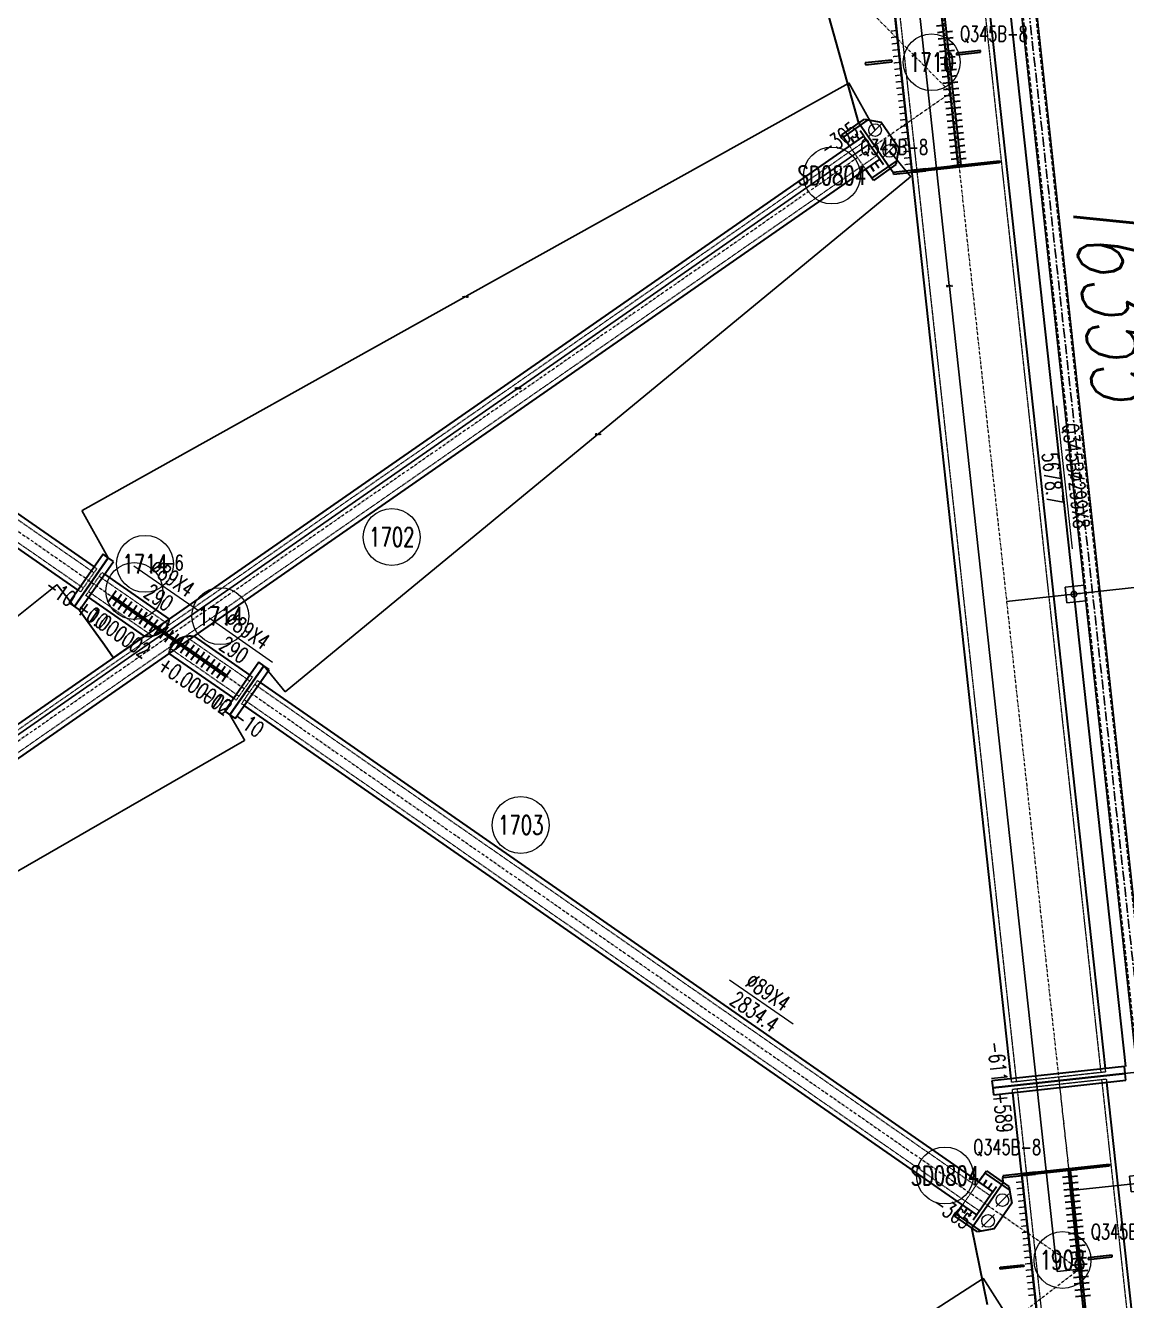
# Model space of a CAD drawing. Extents: x 200306 to 244369, y -126880 to -87343.
# Drawn here: x 229236 to 232721, y -108903 to -104869 of the extents above; entities that cross this region are included whole.
import ezdxf
from ezdxf.enums import TextEntityAlignment as Align

# ---------------------------------------------------------------- set-up
doc = ezdxf.new("R2010")
doc.units = 0
doc.header["$MEASUREMENT"] = 0
for name, pattern in [('CENTER', [50.8, 31.75, -6.35, 6.35, -6.35]), ('Dash', [2.75, 2, -0.75]), ('DashDot', [15.6, 9, -3, 0.6, -3]), ('DASHED', [19.05, 12.7, -6.35])]:
    doc.linetypes.add(name, pattern=pattern)
doc.layers.get('0').update_dxf_attribs({"linetype": 'CONTINUOUS', "lineweight": 25})
doc.layers.get('Defpoints').update_dxf_attribs({"linetype": 'CONTINUOUS'})
doc.styles.add('HZ', font='txt.shx', dxfattribs={"width": 0.7, "oblique": 12, "bigfont": 'hztxt.shx'})
doc.styles.get("Standard").update_dxf_attribs({"font": 'simplex.shx', "width": 0.7, "height": 3, "bigfont": 'gbhzfs.shx'})
doc.dimstyles.new('ISO-25$0', dxfattribs={"dimtxt": 2, "dimasz": 1.5, "dimexe": 1.25, "dimexo": 0.625, "dimtad": 1, "dimdsep": 46, "dimtxsty": 'Standard', "dimcen": 2.5, "dimclrd": 150, "dimclre": 2, "dimclrt": 6, "dimadec": 0, "dimazin": 0, "dimtfac": 1, "dimtmove": 0, "dimatfit": 0, "dimfxl": 0, "dimarcsym": 0})

# ---------------------------------------------------------------- blocks, each defined once
blk = doc.blocks.new('M20X55S')
at = {"color": 3, "linetype": 'Continuous', "lineweight": 13}
blk.add_line((-1, -1), (1, 1), dxfattribs=at)
blk.add_circle((0, 0), 1, dxfattribs=at)
blk = doc.blocks.new('T6355 [365-1875-1875-1875-365]')
at = {"color": 4, "linetype": 'DASHED'}
for p, q in [((0, 0), (0, -6365)), ((41, -6365), (41, 0))]:
    blk.add_line(p, q, dxfattribs=at)
at = {"color": 1, "linetype": 'CENTER'}
for p, q in [((20.5, -6360), (20.5, -5)), ((20.5, -370), (-38.5, -370)), ((20.5, -2245), (-38.5, -2245)), ((20.5, -4120), (-38.5, -4120)), ((20.5, -5995), (-38.5, -5995))]:
    blk.add_line(p, q, dxfattribs=at)
at = {"color": 4}
for p, q in [((-3.5, -345), (-63.5, -345)), ((-63.5, -345), (-63.5, -395)), ((-3.5, -395), (-63.5, -395)), ((-3.5, -2220), (-63.5, -2220)), ((-63.5, -2220), (-63.5, -2270)), ((-3.5, -2270), (-63.5, -2270)), ((-3.5, -4095), (-63.5, -4095)), ((-63.5, -4095), (-63.5, -4145)), ((-3.5, -4145), (-63.5, -4145)), ((-3.5, -5970), (-63.5, -5970)), ((-63.5, -5970), (-63.5, -6020)), ((-3.5, -6020), (-63.5, -6020))]:
    blk.add_line(p, q, dxfattribs=at)
blk.add_lwpolyline([(44.5, -6360), (44.5, -5), (-3.5, -5), (-3.5, -6360)], close=True, dxfattribs=at)
for centre in [(-38.5, -370), (-38.5, -2245), (-38.5, -4120), (-38.5, -5995)]:
    blk.add_circle(centre, 8.75, dxfattribs=at)
at = {"color": 2, "style": 'HZ', "oblique": 12, "width": 0.7}
blk.add_text('T6355', height=225, rotation=270, dxfattribs=at).set_placement((90.3, -2879.4))
blk = doc.blocks.new('*D220')
at = {"color": 2, "linetype": 'Continuous', "lineweight": -2}
for p, q in [((231890.5, -102566.4), (231819.3, -102574.1)), ((232572.5, -108803.8), (232501.3, -108811.5))]:
    blk.add_line(p, q, dxfattribs=at)
at = {"color": 150, "linetype": 'Continuous', "lineweight": -2}
for p, q in [((231819.5, -102574.3), (232160.3, -105691.2)), ((232501.5, -108811.3), (232160.7, -105694.4))]:
    blk.add_line(p, q, dxfattribs=at)
at = {"color": 150, "linetype": 'Continuous'}
for points in [[(231819.5, -102574.3), (231819.5, -102574.3), (231819.5, -102574.1)], [(232501.5, -108811.3), (232501.4, -108811.3), (232501.5, -108811.5)]]:
    blk.add_solid(points, dxfattribs=at)
at = {"layer": 'Defpoints', "color": 0, "linetype": 'Continuous'}
for p in [(231819.5, -102574.1), (231890.6, -102566.4), (232572.6, -108803.7)]:
    blk.add_point(p, dxfattribs=at)
at = {"color": 6, "linetype": 'Continuous', "insert": (232160.5, -105692.8), "char_height": 3, "attachment_point": 5}
blk.add_mtext('\\A1;6274.5715', dxfattribs=at)
blk = doc.blocks.new('*D231')
at = {"color": 150, "linetype": 'Continuous', "lineweight": -2}
for p, q in [((231841.9, -105050.7), (230631.2, -105725.6)), ((229414.9, -106403.6), (230625.5, -105728.8))]:
    blk.add_line(p, q, dxfattribs=at)
at = {"color": 2, "linetype": 'Continuous', "lineweight": -2}
for p, q in [((231925.1, -105199.7), (231841.9, -105050.5)), ((229497.8, -106552.8), (229414.6, -106403.5))]:
    blk.add_line(p, q, dxfattribs=at)
at = {"color": 150, "linetype": 'Continuous'}
for points in [[(231841.8, -105050.7), (231841.9, -105050.8), (231842, -105050.7)], [(229414.9, -106403.6), (229414.9, -106403.6), (229414.7, -106403.7)]]:
    blk.add_solid(points, dxfattribs=at)
at = {"layer": 'Defpoints', "color": 0, "linetype": 'Continuous'}
for p in [(231842, -105050.7), (231925.1, -105199.8), (229497.9, -106552.8)]:
    blk.add_point(p, dxfattribs=at)
at = {"color": 6, "linetype": 'Continuous', "insert": (230628.4, -105727.2), "char_height": 3, "attachment_point": 5}
blk.add_mtext('\\A1;2778.9064', dxfattribs=at)
blk = doc.blocks.new('*D232')
at = {"color": 2, "linetype": 'Continuous', "lineweight": -2}
for p, q in [((231970.8, -105265.5), (232038.1, -105347.3)), ((229990.6, -106895.2), (230057.9, -106976.9))]:
    blk.add_line(p, q, dxfattribs=at)
at = {"color": 150, "linetype": 'Continuous', "lineweight": -2}
for p, q in [((232037.8, -105347.2), (231049.8, -106160.4)), ((230057.9, -106976.7), (231045.9, -106163.5))]:
    blk.add_line(p, q, dxfattribs=at)
at = {"color": 150, "linetype": 'Continuous'}
for points in [[(232037.8, -105347.2), (232037.8, -105347.3), (232038, -105347.1)], [(230057.9, -106976.7), (230057.9, -106976.7), (230057.8, -106976.8)]]:
    blk.add_solid(points, dxfattribs=at)
at = {"layer": 'Defpoints', "color": 0, "linetype": 'Continuous'}
for p in [(231970.8, -105265.5), (229990.6, -106895.2), (230057.8, -106976.8)]:
    blk.add_point(p, dxfattribs=at)
at = {"color": 6, "linetype": 'Continuous', "insert": (231047.9, -106162), "char_height": 3, "attachment_point": 5}
blk.add_mtext('\\A1;2564.5801', dxfattribs=at)
blk = doc.blocks.new('*D233')
at = {"color": 150, "linetype": 'Continuous', "lineweight": -2}
for p, q in [((231907.1, -105244.2), (230797.3, -106015.4)), ((229682.8, -106789.7), (230792.7, -106018.6))]:
    blk.add_line(p, q, dxfattribs=at)
at = {"color": 2, "linetype": 'Continuous', "lineweight": -2}
for p, q in [((231915.1, -105255.4), (231907.1, -105244)), ((229690.6, -106801.1), (229682.6, -106789.7))]:
    blk.add_line(p, q, dxfattribs=at)
at = {"color": 150, "linetype": 'Continuous'}
for points in [[(231907.1, -105244.2), (231907.1, -105244.3), (231907.2, -105244.1)], [(229682.8, -106789.7), (229682.9, -106789.8), (229682.7, -106789.8)]]:
    blk.add_solid(points, dxfattribs=at)
at = {"layer": 'Defpoints', "color": 0, "linetype": 'Continuous'}
for p in [(231907.2, -105244.1), (231915.1, -105255.5), (229690.6, -106801.2)]:
    blk.add_point(p, dxfattribs=at)
at = {"color": 6, "linetype": 'Continuous', "insert": (230795, -106017), "char_height": 3, "attachment_point": 5}
blk.add_mtext('\\A1;2708.8328', dxfattribs=at)
blk = doc.blocks.new('*D234')
at = {"color": 150, "linetype": 'Continuous', "lineweight": -2}
for p, q in [((229680.7, -106787.2), (228392, -107682.7)), ((227098.7, -108581.3), (228387.4, -107685.8))]:
    blk.add_line(p, q, dxfattribs=at)
at = {"color": 2, "linetype": 'Continuous', "lineweight": -2}
for p, q in [((229690.6, -106801.1), (229680.7, -106787)), ((227108.3, -108595.4), (227098.4, -108581.2))]:
    blk.add_line(p, q, dxfattribs=at)
at = {"color": 150, "linetype": 'Continuous'}
for points in [[(229680.6, -106787.2), (229680.7, -106787.2), (229680.8, -106787.1)], [(227098.7, -108581.3), (227098.7, -108581.3), (227098.5, -108581.4)]]:
    blk.add_solid(points, dxfattribs=at)
at = {"layer": 'Defpoints', "color": 0, "linetype": 'Continuous'}
for p in [(229690.6, -106801.2), (227098.5, -108581.4), (227108.3, -108595.5)]:
    blk.add_point(p, dxfattribs=at)
at = {"color": 6, "linetype": 'Continuous', "insert": (228389.7, -107684.3), "char_height": 3, "attachment_point": 5}
blk.add_mtext('\\A1;3144.4408', dxfattribs=at)
blk = doc.blocks.new('*D242')
at = {"color": 150, "linetype": 'Continuous', "lineweight": -2}
for p, q in [((232267.1, -108833), (230857.6, -109742.3)), ((229443.2, -110654.8), (230852.7, -109745.5))]:
    blk.add_line(p, q, dxfattribs=at)
at = {"color": 2, "linetype": 'Continuous', "lineweight": -2}
for p, q in [((232334, -108936.4), (232267.2, -108832.8)), ((229509.8, -110758.3), (229443, -110654.8))]:
    blk.add_line(p, q, dxfattribs=at)
at = {"color": 150, "linetype": 'Continuous'}
for points in [[(232267.1, -108833), (232267.2, -108833.1), (232267.3, -108832.9)], [(229443.2, -110654.8), (229443.2, -110654.8), (229443.1, -110654.9)]]:
    blk.add_solid(points, dxfattribs=at)
at = {"layer": 'Defpoints', "color": 0, "linetype": 'Continuous'}
for p in [(232267.3, -108832.9), (232334, -108936.4), (229509.8, -110758.4)]:
    blk.add_point(p, dxfattribs=at)
at = {"color": 6, "linetype": 'Continuous', "insert": (230855.2, -109743.9), "char_height": 3, "attachment_point": 5}
blk.add_mtext('\\A1;3360.9274', dxfattribs=at)
blk = doc.blocks.new('*D248')
at = {"color": 2, "linetype": 'Continuous', "lineweight": -2}
for p, q in [((229883.3, -107049.6), (229930, -107130.7)), ((227098.3, -108651.2), (227145, -108732.3))]:
    blk.add_line(p, q, dxfattribs=at)
at = {"color": 150, "linetype": 'Continuous', "lineweight": -2}
for p, q in [((229929.7, -107130.6), (228540.1, -107929.7)), ((227145, -108732), (228534.6, -107932.9))]:
    blk.add_line(p, q, dxfattribs=at)
at = {"color": 150, "linetype": 'Continuous'}
for points in [[(229929.7, -107130.6), (229929.7, -107130.7), (229929.9, -107130.5)], [(227145, -108732), (227145, -108732.1), (227144.9, -108732.1)]]:
    blk.add_solid(points, dxfattribs=at)
at = {"layer": 'Defpoints', "color": 0, "linetype": 'Continuous'}
for p in [(229883.3, -107049.6), (227098.3, -108651.1), (227144.9, -108732.1)]:
    blk.add_point(p, dxfattribs=at)
at = {"color": 6, "linetype": 'Continuous', "insert": (228537.4, -107931.3), "char_height": 3, "attachment_point": 5}
blk.add_mtext('\\A1;3212.6797', dxfattribs=at)
blk = doc.blocks.new('*D249')
at = {"color": 150, "linetype": 'Continuous', "lineweight": -2}
for p, q in [((229334.8, -106638.1), (228168, -107575.5)), ((226997.2, -108516.1), (228164, -107578.7))]:
    blk.add_line(p, q, dxfattribs=at)
at = {"color": 2, "linetype": 'Continuous', "lineweight": -2}
for p, q in [((229390.5, -106707.1), (229334.9, -106637.8)), ((227052.6, -108585.4), (226996.9, -108516.1))]:
    blk.add_line(p, q, dxfattribs=at)
at = {"color": 150, "linetype": 'Continuous'}
for points in [[(229334.8, -106638.1), (229334.9, -106638.1), (229335, -106638)], [(226997.2, -108516.1), (226997.2, -108516.1), (226997, -108516.2)]]:
    blk.add_solid(points, dxfattribs=at)
at = {"layer": 'Defpoints', "color": 0, "linetype": 'Continuous'}
for p in [(229335, -106638), (229390.6, -106707.2), (227052.7, -108585.4)]:
    blk.add_point(p, dxfattribs=at)
at = {"color": 6, "linetype": 'Continuous', "insert": (228166, -107577.1), "char_height": 3, "attachment_point": 5}
blk.add_mtext('\\A1;2998.9568', dxfattribs=at)

msp = doc.modelspace()

# ---------------------------------------------------------------- linework, layer by layer
at = {"color": 2, "linetype": 'DashDot', "lineweight": 15}
for p, q in [((229690.58674, -102586.35215), (232165.58674, -105081.43167)), ((231890.58674, -102566.35215), (232572.58674, -108803.74936)), ((232165.58674, -105081.43167), (226808.58674, -108803.74936)), ((227215.58674, -105081.43167), (229444.2227, -106630.00197)), ((229444.2227, -106630.00197), (229690.58674, -106801.1883)), ((229690.58674, -106801.1883), (229936.95078, -106972.37464)), ((229936.95078, -106972.37464), (232572.58674, -108803.74936)), ((232508.56675, -108218.23895), (233430.58674, -116650.79747)), ((232572.58674, -108803.74936), (226280.58674, -113632.70204))]:
    msp.add_line(p, q, dxfattribs=at)
at = {"color": 1, "linetype": 'Dash', "lineweight": 20}
for p, q in [((231757.7636, -102589.01957), (232372.47237, -108210.98846)), ((232026.76835, -102574.4004), (232639.87865, -108181.75013)), ((231993.73797, -104885.18446), (231973.85646, -104887.35831)), ((231995.93467, -104905.27494), (231976.05316, -104907.4488)), ((231998.13138, -104925.36543), (231978.24987, -104927.53928)), ((232000.32808, -104945.45591), (231980.44657, -104947.62977)), ((232002.52478, -104965.5464), (231982.64327, -104967.72025)), ((231978.80459, -104978.12145), (231894.28562, -104987.36279)), ((231894.28562, -104987.36279), (231894.93778, -104993.32725)), ((231894.93778, -104993.32725), (231979.45674, -104984.0859)), ((231979.45674, -104984.0859), (231978.80459, -104978.12145)), ((232004.72149, -104985.63688), (231984.83998, -104987.81074)), ((232006.91819, -105005.72737), (231987.03668, -105007.90122)), ((232009.11489, -105025.81785), (231989.23338, -105027.99171)), ((232011.3116, -105045.90834), (231991.43009, -105048.08219)), ((232013.5083, -105065.99882), (231993.62679, -105068.17268)), ((232015.705, -105086.08931), (231995.82349, -105088.26316)), ((232017.90171, -105106.17979), (231998.0202, -105108.35365)), ((232020.09841, -105126.27028), (232000.2169, -105128.44413)), ((232022.29511, -105146.36076), (232002.4136, -105148.53462)), ((232024.49182, -105166.45125), (232004.61031, -105168.6251)), ((232026.68852, -105186.54173), (232006.80701, -105188.71559)), ((232028.88522, -105206.63222), (232009.00371, -105208.80607)), ((231898.28331, -105231.24532), (227091.49633, -108571.24685)), ((227482.89017, -105231.24532), (229452.84389, -106600.06996)), ((231895.34254, -105323.39927), (231844.55726, -105250.31128)), ((232031.08192, -105226.72271), (232011.20042, -105228.89656)), ((232033.27863, -105246.81319), (232013.39712, -105248.98704)), ((231931.94996, -105279.69691), (227125.16297, -108619.69845)), ((227449.22352, -105279.69691), (229419.17725, -106648.52155)), ((232035.47533, -105266.90368), (232015.59382, -105269.07753)), ((232037.67203, -105286.99416), (232017.79053, -105289.16801)), ((232042.06544, -105327.17513), (231982.89212, -105333.64517)), ((232039.86874, -105307.08465), (232019.98723, -105309.2585)), ((232042.06544, -105327.17513), (232022.18393, -105329.34898)), ((229453.19108, -106582.04555), (229461.40321, -106587.75176)), ((229461.40321, -106587.75176), (229410.61793, -106660.83975)), ((229427.0422, -106672.25218), (229477.82748, -106599.16418)), ((229469.26816, -106611.48238), (229685.96513, -106762.05452)), ((229477.82748, -106599.16418), (229486.03961, -106604.87039)), ((229410.61793, -106660.83975), (229402.4058, -106655.13354)), ((229435.60152, -106659.93397), (229638.2306, -106800.73103)), ((229435.25433, -106677.95839), (229407.00859, -106718.60845)), ((229435.25433, -106677.95839), (229427.0422, -106672.25218)), ((229742.94288, -106801.64558), (229945.57196, -106942.44263)), ((229695.20835, -106840.32208), (229911.90532, -106990.89423)), ((229954.13128, -106930.12443), (229903.346, -107003.21243)), ((229919.77027, -107014.62485), (229970.55555, -106941.53685)), ((229945.91915, -106924.41822), (229954.13128, -106930.12443)), ((229970.55555, -106941.53685), (229978.76768, -106947.24306)), ((229961.99623, -106953.85505), (232289.67715, -108571.24685)), ((229903.346, -107003.21243), (229895.13387, -106997.50622)), ((229927.9824, -107020.33106), (229919.77027, -107014.62485)), ((229928.32959, -107002.30665), (232256.01051, -108619.69845)), ((232654.78978, -108180.11974), (232357.56124, -108212.61885)), ((232653.59416, -108169.18491), (232654.78978, -108180.11974)), ((232357.56124, -108212.61885), (232356.36562, -108201.68402)), ((232359.95248, -108234.48851), (232657.18102, -108201.98939)), ((232361.1481, -108245.42334), (232359.95248, -108234.48851)), ((232374.86361, -108232.85812), (233230.47237, -116058.03656)), ((232642.26989, -108203.61979), (233497.87865, -116028.79823)), ((232657.18102, -108201.98939), (232658.37664, -108212.92422)), ((232330.663, -108514.26853), (232389.83632, -108507.79849)), ((232389.83632, -108507.79849), (232369.95482, -108509.97234)), ((232202.28445, -108600.63249), (232253.06973, -108527.54449)), ((232392.00845, -108527.66418), (232372.12694, -108529.83804)), ((232394.18057, -108547.52987), (232374.29906, -108549.70373)), ((232396.3527, -108567.39557), (232376.47119, -108569.56942)), ((232398.52482, -108587.26126), (232378.64331, -108589.43511)), ((232400.69694, -108607.12695), (232380.81544, -108609.3008)), ((232402.86907, -108626.99264), (232382.98756, -108629.1665)), ((232405.04119, -108646.85834), (232385.15969, -108649.03219)), ((232407.21332, -108666.72403), (232387.33181, -108668.89788)), ((232409.38544, -108686.58972), (232389.50393, -108688.76357)), ((232411.55757, -108706.45541), (232391.67606, -108708.62927)), ((232413.72969, -108726.32111), (232393.84818, -108728.49496)), ((232415.90182, -108746.1868), (232396.02031, -108748.36065)), ((232321.00995, -108798.06021), (232395.58693, -108789.90593)), ((232321.6621, -108804.02466), (232321.00995, -108798.06021)), ((232396.23908, -108795.87038), (232321.6621, -108804.02466)), ((232395.58693, -108789.90593), (232396.23908, -108795.87038)), ((232418.07394, -108766.05249), (232398.19243, -108768.22634)), ((232420.24606, -108785.91818), (232400.36456, -108788.09204)), ((232422.41819, -108805.78387), (232402.53668, -108807.95773)), ((232424.59031, -108825.64957), (232404.7088, -108827.82342)), ((232426.76244, -108845.51526), (232406.88093, -108847.68911)), ((232428.93456, -108865.38095), (232409.05305, -108867.55481)), ((232431.10669, -108885.24664), (232411.22518, -108887.4205))]:
    msp.add_line(p, q, dxfattribs=at)
at = {"color": 7, "linetype": 'Continuous', "lineweight": 30}
for p, q in [((232140.15296, -104869.17537), (232120.27287, -104871.34907)), ((232142.34966, -104889.26586), (232122.46957, -104891.43956)), ((232150.3017, -104888.39638), (232170.18178, -104886.22268)), ((232144.54636, -104909.35634), (232124.66628, -104911.53004)), ((232146.74307, -104929.44683), (232126.86298, -104931.62053)), ((232152.4984, -104908.48686), (232172.37849, -104906.31316)), ((232154.6951, -104928.57735), (232174.57519, -104926.40365)), ((232148.93977, -104949.53731), (232129.05968, -104951.71101)), ((232151.13647, -104969.6278), (232131.25639, -104971.8015)), ((232156.89181, -104948.66783), (232176.77189, -104946.49414)), ((232159.08851, -104968.75832), (232178.9686, -104966.58462)), ((232153.33318, -104989.71828), (232133.45309, -104991.89198)), ((232155.52988, -105009.80877), (232135.64979, -105011.98247)), ((232161.28521, -104988.8488), (232181.1653, -104986.67511)), ((232163.48192, -105008.93929), (232183.362, -105006.76559)), ((232157.72658, -105029.89925), (232137.8465, -105032.07295)), ((232159.92329, -105049.98974), (232140.0432, -105052.16344)), ((232165.67862, -105029.02977), (232185.55871, -105026.85608)), ((232167.87532, -105049.12026), (232187.75541, -105046.94656)), ((232162.11999, -105070.08022), (232142.2399, -105072.25392)), ((232164.31669, -105090.17071), (232144.43661, -105092.34441)), ((232170.07203, -105069.21074), (232189.95211, -105067.03705)), ((232172.26873, -105089.30123), (232192.14882, -105087.12753)), ((232166.5134, -105110.26119), (232146.63331, -105112.43489)), ((232168.7101, -105130.35168), (232148.83001, -105132.52538)), ((232174.46543, -105109.39172), (232194.34552, -105107.21802)), ((232176.66214, -105129.4822), (232196.54222, -105127.3085)), ((232170.9068, -105150.44216), (232151.02672, -105152.61586)), ((232173.10351, -105170.53265), (232153.22342, -105172.70635)), ((232178.85884, -105149.57269), (232198.73893, -105147.39899)), ((232181.05554, -105169.66317), (232200.93563, -105167.48947)), ((231874.66842, -105229.3885), (231863.25599, -105212.96423)), ((231889.724, -105218.92711), (231878.31157, -105202.50284)), ((232175.30021, -105190.62314), (232155.42012, -105192.79683)), ((232177.49691, -105210.71362), (232157.61683, -105212.88732)), ((232183.25225, -105189.75366), (232203.13233, -105187.57996)), ((232185.44895, -105209.84414), (232205.32904, -105207.67044)), ((231844.55726, -105250.31128), (231833.14483, -105233.88701)), ((231859.61284, -105239.84989), (231848.20041, -105223.42562)), ((232179.69362, -105230.80411), (232159.81353, -105232.9778)), ((232181.89032, -105250.89459), (232162.01023, -105253.06829)), ((232187.64565, -105229.93463), (232207.52574, -105227.76093)), ((232189.84236, -105250.02511), (232209.72244, -105247.85141)), ((231940.50928, -105292.01511), (231951.9217, -105308.43938)), ((232184.08702, -105270.98508), (232164.20694, -105273.15877)), ((232186.28373, -105291.07556), (232166.40364, -105293.24926)), ((232192.03906, -105270.1156), (232211.91915, -105267.9419)), ((232194.23576, -105290.20608), (232214.11585, -105288.03238)), ((231895.34254, -105323.39927), (231906.75496, -105339.82354)), ((231910.39812, -105312.93789), (231921.81054, -105329.36215)), ((231925.4537, -105302.4765), (231936.86612, -105318.90077)), ((232188.48043, -105311.16605), (232168.60034, -105313.33974)), ((232196.43247, -105310.29657), (232216.31255, -105308.12287)), ((229511.63164, -106673.18802), (229523.04407, -106656.76375)), ((229511.63164, -106673.18802), (229523.04407, -106656.76375)), ((229508.20792, -106678.1153), (229496.79549, -106694.53957)), ((229508.20792, -106678.1153), (229496.79549, -106694.53957)), ((229524.63219, -106689.52772), (229513.21976, -106705.95199)), ((229524.63219, -106689.52772), (229513.21976, -106705.95199)), ((229528.05591, -106684.60044), (229539.46834, -106668.17617)), ((229528.05591, -106684.60044), (229539.46834, -106668.17617)), ((229541.05646, -106700.94014), (229529.64403, -106717.36441)), ((229541.05646, -106700.94014), (229529.64403, -106717.36441)), ((229544.48018, -106696.01286), (229555.8926, -106679.58859)), ((229544.48018, -106696.01286), (229555.8926, -106679.58859)), ((229560.90445, -106707.42528), (229572.31687, -106691.00101)), ((229560.90445, -106707.42528), (229572.31687, -106691.00101)), ((229577.32872, -106718.83771), (229588.74114, -106702.41344)), ((229577.32872, -106718.83771), (229588.74114, -106702.41344)), ((229557.48072, -106712.35256), (229546.0683, -106728.77683)), ((229557.48072, -106712.35256), (229546.0683, -106728.77683)), ((229573.90499, -106723.76499), (229562.49257, -106740.18926)), ((229573.90499, -106723.76499), (229562.49257, -106740.18926)), ((229590.32926, -106735.17741), (229578.91684, -106751.60168)), ((229590.32926, -106735.17741), (229578.91684, -106751.60168)), ((229593.75299, -106730.25013), (229605.16541, -106713.82586)), ((229593.75299, -106730.25013), (229605.16541, -106713.82586)), ((229606.75353, -106746.58983), (229595.34111, -106763.0141)), ((229606.75353, -106746.58983), (229595.34111, -106763.0141)), ((229610.17726, -106741.66255), (229621.58968, -106725.23828)), ((229610.17726, -106741.66255), (229621.58968, -106725.23828)), ((229626.60153, -106753.07497), (229638.01395, -106736.6507)), ((229626.60153, -106753.07497), (229638.01395, -106736.6507)), ((229623.1778, -106758.00225), (229611.76538, -106774.42652)), ((229623.1778, -106758.00225), (229611.76538, -106774.42652)), ((229639.60207, -106769.41468), (229628.18965, -106785.83895)), ((229639.60207, -106769.41468), (229628.18965, -106785.83895)), ((229643.0258, -106764.4874), (229654.43822, -106748.06313)), ((229643.0258, -106764.4874), (229654.43822, -106748.06313)), ((229656.02634, -106780.8271), (229644.61392, -106797.25137)), ((229656.02634, -106780.8271), (229644.61392, -106797.25137)), ((229659.45007, -106775.89982), (229670.86249, -106759.47555)), ((229659.45007, -106775.89982), (229670.86249, -106759.47555)), ((229675.87433, -106787.31224), (229687.28676, -106770.88797)), ((229675.87433, -106787.31224), (229687.28676, -106770.88797)), ((229692.2986, -106798.72466), (229703.71103, -106782.30039)), ((229692.2986, -106798.72466), (229703.71103, -106782.30039)), ((229672.45061, -106792.23952), (229661.03819, -106808.66379)), ((229672.45061, -106792.23952), (229661.03819, -106808.66379)), ((229688.87488, -106803.65194), (229677.46245, -106820.07621)), ((229688.87488, -106803.65194), (229677.46245, -106820.07621)), ((229705.29915, -106815.06437), (229693.88672, -106831.48864)), ((229705.29915, -106815.06437), (229693.88672, -106831.48864)), ((229708.72287, -106810.13709), (229720.13529, -106793.71282)), ((229708.72287, -106810.13709), (229720.13529, -106793.71282)), ((229721.72341, -106826.47679), (229710.31099, -106842.90106)), ((229721.72341, -106826.47679), (229710.31099, -106842.90106)), ((229725.14714, -106821.54951), (229736.55956, -106805.12524)), ((229725.14714, -106821.54951), (229736.55956, -106805.12524)), ((229741.57141, -106832.96193), (229752.98383, -106816.53766)), ((229741.57141, -106832.96193), (229752.98383, -106816.53766)), ((229738.14768, -106837.88921), (229726.73526, -106854.31348)), ((229738.14768, -106837.88921), (229726.73526, -106854.31348)), ((229754.57195, -106849.30163), (229743.15953, -106865.7259)), ((229754.57195, -106849.30163), (229743.15953, -106865.7259)), ((229757.99568, -106844.37435), (229769.4081, -106827.95008)), ((229757.99568, -106844.37435), (229769.4081, -106827.95008)), ((229770.99622, -106860.71406), (229759.5838, -106877.13833)), ((229770.99622, -106860.71406), (229759.5838, -106877.13833)), ((229774.41995, -106855.78678), (229785.83237, -106839.36251)), ((229774.41995, -106855.78678), (229785.83237, -106839.36251)), ((229790.84422, -106867.1992), (229802.25664, -106850.77493)), ((229790.84422, -106867.1992), (229802.25664, -106850.77493)), ((229807.26849, -106878.61162), (229818.68091, -106862.18735)), ((229807.26849, -106878.61162), (229818.68091, -106862.18735)), ((229787.42049, -106872.12648), (229776.00807, -106888.55075)), ((229787.42049, -106872.12648), (229776.00807, -106888.55075)), ((229803.84476, -106883.5389), (229792.43234, -106899.96317)), ((229803.84476, -106883.5389), (229792.43234, -106899.96317)), ((229820.26903, -106894.95132), (229808.85661, -106911.37559)), ((229820.26903, -106894.95132), (229808.85661, -106911.37559)), ((229823.69276, -106890.02404), (229835.10518, -106873.59977)), ((229823.69276, -106890.02404), (229835.10518, -106873.59977)), ((229836.6933, -106906.36375), (229825.28088, -106922.78801)), ((229836.6933, -106906.36375), (229825.28088, -106922.78801)), ((229840.11702, -106901.43647), (229851.52945, -106885.0122)), ((229840.11702, -106901.43647), (229851.52945, -106885.0122)), ((229856.54129, -106912.84889), (229867.95372, -106896.42462)), ((229856.54129, -106912.84889), (229867.95372, -106896.42462)), ((229872.96556, -106924.26131), (229884.37799, -106907.83704)), ((229872.96556, -106924.26131), (229884.37799, -106907.83704)), ((229853.11757, -106917.77617), (229841.70514, -106934.20044)), ((229853.11757, -106917.77617), (229841.70514, -106934.20044)), ((229869.54184, -106929.18859), (229858.12941, -106945.61286)), ((229869.54184, -106929.18859), (229858.12941, -106945.61286)), ((232253.06973, -108527.54449), (232264.48215, -108511.12022)), ((232268.12531, -108538.00588), (232279.53773, -108521.58161)), ((232536.25131, -108491.7894), (232516.37123, -108493.9631)), ((232538.42344, -108511.6551), (232518.54335, -108513.82879)), ((232544.20335, -108490.91992), (232564.08343, -108488.74623)), ((232546.37547, -108510.78562), (232566.25556, -108508.61192)), ((232283.18089, -108548.46727), (232294.59331, -108532.043)), ((232298.23647, -108558.92865), (232309.64889, -108542.50438)), ((232540.59556, -108531.52079), (232520.71547, -108533.69449)), ((232542.76769, -108551.38648), (232522.8876, -108553.56018)), ((232548.5476, -108530.65131), (232568.42768, -108528.47761)), ((232550.71972, -108550.517), (232570.59981, -108548.3433)), ((232202.28445, -108600.63249), (232190.87203, -108617.05676)), ((232544.93981, -108571.25217), (232525.05972, -108573.42587)), ((232547.11193, -108591.11787), (232527.23185, -108593.29156)), ((232552.89184, -108570.38269), (232572.77193, -108568.209)), ((232555.06397, -108590.24839), (232574.94406, -108588.07469)), ((232217.34003, -108611.09388), (232205.92761, -108627.51814)), ((232232.39561, -108621.55526), (232220.98319, -108637.97953)), ((232247.45119, -108632.01665), (232236.03877, -108648.44092)), ((232549.28406, -108610.98356), (232529.40397, -108613.15726)), ((232551.45618, -108630.84925), (232531.5761, -108633.02295)), ((232557.23609, -108610.11408), (232577.11618, -108607.94038)), ((232559.40822, -108629.97977), (232579.2883, -108627.80607)), ((232553.62831, -108650.71494), (232533.74822, -108652.88864)), ((232555.80043, -108670.58064), (232535.92034, -108672.75433)), ((232561.58034, -108649.84546), (232581.46043, -108647.67177)), ((232563.75247, -108669.71116), (232583.63255, -108667.53746)), ((232557.97256, -108690.44633), (232538.09247, -108692.62003)), ((232560.14468, -108710.31202), (232540.26459, -108712.48572)), ((232565.92459, -108689.57685), (232585.80468, -108687.40315)), ((232568.09671, -108709.44254), (232587.9768, -108707.26884)), ((232562.3168, -108730.17771), (232542.43672, -108732.35141)), ((232564.48893, -108750.04341), (232544.60884, -108752.2171)), ((232570.26884, -108729.30823), (232590.14893, -108727.13454)), ((232572.44096, -108749.17393), (232592.32105, -108747.00023)), ((232566.66105, -108769.9091), (232546.78097, -108772.0828)), ((232568.83318, -108789.77479), (232548.95309, -108791.94849)), ((232574.61309, -108769.03962), (232594.49317, -108766.86592)), ((232576.78521, -108788.90531), (232596.6653, -108786.73161)), ((232571.0053, -108809.64048), (232551.12521, -108811.81418)), ((232573.17743, -108829.50617), (232553.29734, -108831.67987)), ((232578.95734, -108808.771), (232598.83742, -108806.5973)), ((232581.12946, -108828.6367), (232601.00955, -108826.463)), ((232575.34955, -108849.37187), (232555.46946, -108851.54557)), ((232577.52167, -108869.23756), (232557.64159, -108871.41126)), ((232583.30159, -108848.50239), (232603.18167, -108846.32869)), ((232585.47371, -108868.36808), (232605.3538, -108866.19438)), ((232579.6938, -108889.10325), (232559.81371, -108891.27695)), ((232587.64583, -108888.23377), (232607.52592, -108886.06007))]:
    msp.add_line(p, q, dxfattribs=at)
at = {"color": 7, "linetype": 'Continuous', "lineweight": 13}
for p, q in [((232499.71493, -106071.826), (232549.1701, -106524.13031)), ((229578.79335, -106577.99217), (229779.99065, -106717.79434)), ((229816.94525, -106743.47229), (230018.14255, -106883.27447)), ((231464.54077, -107888.30596), (231665.73806, -108028.10813))]:
    msp.add_line(p, q, dxfattribs=at)
at = {"color": 3, "linetype": 'Continuous'}
for p, q in [((232341.61479, -106691.33914), (233455.74278, -106569.51985)), ((232507.37113, -108207.30412), (233621.49912, -108085.48483)), ((232545.41357, -108555.23051), (233659.54156, -108433.41122))]:
    msp.add_line(p, q, dxfattribs=at)
at = {"color": 7, "linetype": 'Continuous', "lineweight": 30}
for points in [[(232356.36562, -108201.68402), (231741.07573, -102574.4004)], [(232041.85775, -102574.4004), (232653.59416, -108169.18491)], [(232106.47265, -102567.33538), (232718.20907, -108162.11988)], [(232188.48043, -105311.16605), (232115.98922, -104648.18003)], [(232123.94126, -104647.31056), (232196.43247, -105310.29657)], [(231969.57423, -104664.18912), (232042.06544, -105327.17513)], [(231873.39942, -105177.90872), (231772.79704, -104816.09179)], [(232258.55253, -104947.53368), (232182.63554, -104955.83448)], [(232182.63554, -104955.83448), (232183.28769, -104961.79893)], [(232183.28769, -104961.79893), (232259.20469, -104953.49813)], [(232259.20469, -104953.49813), (232258.55253, -104947.53368)], [(231978.80459, -104978.12145), (231894.28562, -104987.36279)], [(231894.28562, -104987.36279), (231894.93778, -104993.32725)], [(231894.93778, -104993.32725), (231979.45674, -104984.0859)], [(231979.45674, -104984.0859), (231978.80459, -104978.12145)], [(231820.02055, -105214.9991), (231891.46612, -105165.35506)], [(231820.02055, -105214.9991), (231891.46612, -105165.35506)], [(231902.6008, -105167.3598), (231824.58552, -105221.5688)], [(231891.46612, -105165.35506), (231944.35583, -105174.87757)], [(231891.46612, -105165.35506), (231902.6008, -105167.3598)], [(231973.25812, -105321.62108), (231873.39942, -105177.90872)], [(231944.35583, -105174.87757), (232000.84732, -105256.1777)], [(227082.93701, -108558.92865), (231889.724, -105218.92711)], [(227491.44948, -105218.92711), (229453.19108, -106582.04555)], [(231844.55726, -105250.31128), (231820.02055, -105214.9991)], [(231824.58552, -105221.5688), (231820.02055, -105214.9991)], [(231889.724, -105218.92711), (231940.50928, -105292.01511)], [(231940.50928, -105292.01511), (227133.72229, -108632.01665)], [(229402.4058, -106655.13354), (227440.6642, -105292.01511)], [(232000.84732, -105256.1777), (231991.32482, -105309.06741)], [(231919.87925, -105358.71145), (231895.34254, -105323.39927)], [(231915.31428, -105352.14174), (231993.32955, -105297.93274)], [(231991.32482, -105309.06741), (231919.87925, -105358.71145)], [(231991.32482, -105309.06741), (231919.87925, -105358.71145)], [(231982.42092, -105333.69669), (231973.25812, -105321.62108)], [(231982.89212, -105333.64517), (231982.42092, -105333.69669)], [(232085.59355, -105322.41575), (231982.89212, -105333.64517)], [(231982.89212, -105333.64517), (231983.54427, -105339.60962)], [(231983.54427, -105339.60962), (232086.24571, -105328.3802)], [(231993.32955, -105297.93274), (231991.32482, -105309.06741)], [(232045.18959, -105326.83354), (232318.82522, -105296.91408)], [(232045.84174, -105332.79799), (232045.18959, -105326.83354)], [(232319.47737, -105302.87854), (232045.84174, -105332.79799)], [(232086.24571, -105328.3802), (232085.59355, -105322.41575)], [(232196.43247, -105310.29657), (232188.48043, -105311.16605)], [(232318.82522, -105296.91408), (232319.47737, -105302.87854)], [(231919.87925, -105358.71145), (231915.31428, -105352.14174)], [(229481.43682, -106541.39548), (229374.16005, -106695.78361)], [(229497.86109, -106552.8079), (229481.43682, -106541.39548)], [(229497.86109, -106552.8079), (229390.58432, -106707.19603)], [(229390.58432, -106707.19603), (229497.86109, -106552.8079)], [(229407.00859, -106718.60845), (229514.28536, -106564.22032)], [(229514.28536, -106564.22032), (229497.86109, -106552.8079)], [(229486.03961, -106604.87039), (229690.58674, -106747.0002)], [(229374.16005, -106695.78361), (229390.58432, -106707.19603)], [(229612.60154, -106801.1883), (229435.25433, -106677.95839)], [(229612.60154, -106801.1883), (229435.25433, -106677.95839)], [(229511.63164, -106673.18802), (229508.20792, -106678.1153)], [(229511.63164, -106673.18802), (229508.20792, -106678.1153)], [(229508.20792, -106678.1153), (229869.54184, -106929.18859)], [(229508.20792, -106678.1153), (229869.54184, -106929.18859)], [(229872.96556, -106924.26131), (229511.63164, -106673.18802)], [(229872.96556, -106924.26131), (229511.63164, -106673.18802)], [(229390.58432, -106707.19603), (229407.00859, -106718.60845)], [(229407.00859, -106718.60845), (229485.52487, -106828.60217)], [(229669.35396, -106785.05953), (229662.81108, -106790.23719)], [(229675.03954, -106779.2992), (229669.35396, -106785.05953)], [(229679.73117, -106773.27478), (229675.03954, -106779.2992)], [(229683.42384, -106767.28318), (229679.73117, -106773.27478)], [(229686.20952, -106761.55171), (229683.42384, -106767.28318)], [(229688.2302, -106756.22349), (229686.20952, -106761.55171)], [(229689.63905, -106751.36741), (229688.2302, -106756.22349)], [(229690.57676, -106746.9984), (229689.63905, -106751.36741)], [(229690.58674, -106747.0002), (229690.57676, -106746.9984)], [(229514.05593, -106869.66284), (229612.60154, -106801.1883)], [(229617.02505, -106801.82333), (229612.60154, -106801.1883)], [(229622.06756, -106802.19667), (229617.02505, -106801.82333)], [(229627.76597, -106802.16128), (229622.06756, -106802.19667)], [(229634.10912, -106801.54957), (229627.76597, -106802.16128)], [(229641.01241, -106800.17855), (229634.10912, -106801.54957)], [(229648.29488, -106797.88276), (229641.01241, -106800.17855)], [(229655.67652, -106794.56332), (229648.29488, -106797.88276)], [(229662.81108, -106790.23719), (229655.67652, -106794.56332)], [(229701.44231, -106829.10183), (229706.13394, -106823.07741)], [(229706.13394, -106823.07741), (229711.81952, -106817.31708)], [(229711.81952, -106817.31708), (229718.3624, -106812.13942)], [(229718.3624, -106812.13942), (229725.49696, -106807.81329)], [(229725.49696, -106807.81329), (229732.8786, -106804.49385)], [(229732.8786, -106804.49385), (229740.16107, -106802.19806)], [(229740.16107, -106802.19806), (229747.06436, -106800.82704)], [(229747.06436, -106800.82704), (229753.40751, -106800.21533)], [(229753.40751, -106800.21533), (229759.10592, -106800.17993)], [(229759.10592, -106800.17993), (229764.14843, -106800.55327)], [(229764.14843, -106800.55327), (229768.57014, -106801.19828)], [(229768.57014, -106801.19828), (229768.57194, -106801.1883)], [(229768.57194, -106801.1883), (229945.91915, -106924.41822)], [(229485.52487, -106828.60217), (229514.05593, -106869.66284)], [(229690.58674, -106855.37641), (229691.53443, -106851.0092)], [(229895.13387, -106997.50622), (229690.58674, -106855.37641)], [(229691.53443, -106851.0092), (229692.94328, -106846.15312)], [(229692.94328, -106846.15312), (229694.96396, -106840.8249)], [(229694.96396, -106840.8249), (229697.74964, -106835.09343)], [(229697.74964, -106835.09343), (229701.44231, -106829.10183)], [(229974.16489, -106883.76815), (229866.88812, -107038.15628)], [(229990.58916, -106895.18058), (229883.31239, -107049.5687)], [(229883.31239, -107049.5687), (229990.58916, -106895.18058)], [(229899.73666, -107060.98113), (230007.01343, -106906.593)], [(229990.58916, -106895.18058), (229974.16489, -106883.76815)], [(230007.01343, -106906.593), (229990.58916, -106895.18058)], [(229869.54184, -106929.18859), (229872.96556, -106924.26131)], [(229869.54184, -106929.18859), (229872.96556, -106924.26131)], [(229978.76768, -106947.24306), (232298.23647, -108558.92865)], [(232247.45119, -108632.01665), (229927.9824, -107020.33106)], [(229866.88812, -107038.15628), (229883.31239, -107049.5687)], [(229883.31239, -107049.5687), (229899.73666, -107060.98113)], [(232714.7298, -108162.50031), (232295.22998, -108208.36862)], [(232717.12104, -108184.36997), (232297.62122, -108230.23828)], [(232297.62122, -108230.23828), (232717.12104, -108184.36997)], [(232717.12104, -108184.36997), (232714.7298, -108162.50031)], [(232719.51228, -108206.23962), (232717.12104, -108184.36997)], [(232295.22998, -108208.36862), (232297.62122, -108230.23828)], [(232297.62122, -108230.23828), (232300.01246, -108252.10794)], [(232300.01246, -108252.10794), (232719.51228, -108206.23962)], [(232658.37664, -108212.92422), (233511.59416, -116016.23301)], [(233214.36562, -116048.73213), (232361.1481, -108245.42334)], [(232392.30831, -108501.49244), (232665.94394, -108471.57299)], [(232666.5961, -108477.53744), (232392.96047, -108507.45689)], [(232665.94394, -108471.57299), (232666.5961, -108477.53744)], [(232253.06973, -108527.54449), (232277.60644, -108492.23231)], [(232273.04147, -108498.80202), (232277.60644, -108492.23231)], [(232351.05675, -108553.01103), (232273.04147, -108498.80202)], [(232277.60644, -108492.23231), (232349.05201, -108541.87635)], [(232277.60644, -108492.23231), (232349.05201, -108541.87635)], [(232432.71228, -108497.07465), (232330.01084, -108508.30408)], [(232330.01084, -108508.30408), (232330.663, -108514.26853)], [(232330.1918, -108514.32005), (232330.663, -108514.26853)], [(232330.98531, -108529.32269), (232330.1918, -108514.32005)], [(232330.663, -108514.26853), (232433.36444, -108503.0391)], [(232389.83632, -108507.79849), (232450.6558, -109064.03788)], [(232392.96047, -108507.45689), (232392.30831, -108501.49244)], [(232433.36444, -108503.0391), (232432.71228, -108497.07465)], [(232544.20335, -108490.91992), (232536.25131, -108491.7894)], [(232536.25131, -108491.7894), (232597.07079, -109048.02879)], [(232605.02283, -109047.15931), (232544.20335, -108490.91992)], [(232231.12662, -108673.03504), (232330.98531, -108529.32269)], [(232298.23647, -108558.92865), (232247.45119, -108632.01665)], [(232349.05201, -108541.87635), (232358.57452, -108594.76606)], [(232349.05201, -108541.87635), (232351.05675, -108553.01103)], [(232177.74774, -108635.94467), (232202.28445, -108600.63249)], [(232358.57452, -108594.76606), (232302.08303, -108676.0662)], [(232177.74774, -108635.94467), (232182.31271, -108629.37496)], [(232249.19331, -108685.5887), (232177.74774, -108635.94467)], [(232249.19331, -108685.5887), (232177.74774, -108635.94467)], [(232182.31271, -108629.37496), (232260.32799, -108683.58397)], [(232281.32466, -108916.9865), (232231.12662, -108673.03504)], [(232302.08303, -108676.0662), (232249.19331, -108685.5887)], [(232260.32799, -108683.58397), (232249.19331, -108685.5887)], [(232675.33487, -108759.31815), (232599.41788, -108767.61895)], [(232675.98703, -108765.28261), (232675.33487, -108759.31815)], [(232321.00995, -108798.06021), (232395.58693, -108789.90593)], [(232321.6621, -108804.02466), (232321.00995, -108798.06021)], [(232396.23908, -108795.87038), (232321.6621, -108804.02466)], [(232395.58693, -108789.90593), (232396.23908, -108795.87038)], [(232599.41788, -108767.61895), (232600.07003, -108773.58341)], [(232600.07003, -108773.58341), (232675.98703, -108765.28261)]]:
    msp.add_lwpolyline(points, dxfattribs=at)
at = {"color": 7, "linetype": 'Continuous', "lineweight": 13}
for centre in [(232104.2333, -104984.92155), (231788.64977, -105343.34677), (230395.30906, -106487.4703), (229614.27356, -106572.20288), (229580.41943, -106658.27321), (229852.42546, -106737.683), (230803.5113, -107398.54611), (232146.37696, -108507.597), (232518.65953, -108775.15761)]:
    msp.add_circle(centre, 90, dxfattribs=at)

# ---------------------------------------------------------------- block references
at = {"rotation": 6.239959822966727}
msp.add_blockref('T6355 [365-1875-1875-1875-365]', (232145.30203, -102568.24924), dxfattribs=at)
at = {"color": 3, "linetype": 'Continuous', "lineweight": 13, "xscale": 20, "yscale": 20, "zscale": 20}
for p in [(231925.14033, -105199.79773), (231970.79002, -105265.49481), (232328.51721, -108585.44896), (232282.86752, -108651.14603)]:
    msp.add_blockref('M20X55S', p, dxfattribs=at)

# ---------------------------------------------------------------- texts
at = {"color": 7, "linetype": 'Continuous', "lineweight": 13, "width": 0.7}
for s, p in [('Q345B-8', (232194.2333, -104894.92155)), ('Q345B-8', (231878.64977, -105253.34677)), ('-6', (229670.41943, -106568.27321)), ('Q345B-8', (232236.37696, -108417.597)), ('Q345B-8', (232608.65953, -108685.15761))]:
    msp.add_text(s, height=48, dxfattribs=at).set_placement(p, align=Align.MIDDLE_LEFT)
for s, p in [('1710', (232104.2333, -104984.92155)), ('SD0804', (231788.64977, -105343.34677)), ('1702', (230395.30906, -106487.4703)), ('1714', (229614.27356, -106572.20288)), ('1714', (229852.42546, -106737.683)), ('1703', (230803.5113, -107398.54611)), ('SD0804', (232146.37696, -108507.597)), ('1908', (232518.65953, -108775.15761))]:
    msp.add_text(s, height=60, dxfattribs=at).set_placement(p, align=Align.MIDDLE_CENTER)
for s, rotation, p in [('-305', 34.79354997, (231810.84076, -105228.07509)), ('Q345B%%C299X8', 276.23995982, (232561.72034, -106293.90218)), ('5678.7', 276.23995982, (232487.16469, -106302.05413)), ('%%C89X4', 325.20645003, (229700.79029, -106617.09775)), ('-10', 325.20645003, (229346.10593, -106661.67765)), ('290', 325.20645003, (229657.99371, -106678.68876)), ('+0.000002', 325.20645003, (229514.45469, -106778.65498)), ('-10', 325.20645003, (229448.75761, -106733.00529)), ('%%C89X4', 325.20645003, (229938.94219, -106782.57787)), ('290', 325.20645003, (229896.14561, -106844.16888)), ('+0.000002', 325.20645003, (229773.13692, -106958.40063)), ('-10', 325.20645003, (229838.834, -107004.05032)), ('-10', 325.20645003, (229941.48568, -107075.37796)), ('%%C89X4', 325.20645003, (231586.53771, -107927.41154)), ('2834.4', 325.20645003, (231543.74112, -107989.00255)), ('-611', 276.23995982, (232312.67492, -108147.10955)), ('+589', 276.23995982, (232330.28314, -108308.14976)), ('-365', 325.20645003, (232168.56796, -108622.86868))]:
    msp.add_text(s, height=50, rotation=rotation, dxfattribs=at).set_placement(p, align=Align.MIDDLE_CENTER)

# ---------------------------------------------------------------- dimensions: what is measured, and where the dimension line sits
at = {"color": 3, "linetype": 'Continuous'}
for p1, p2, distance, picture, middle in [((232572.58674, -108803.74936), (231890.58674, -102566.35215), 71.5314, '*D220', (232160.47913, -105692.82569)), ((229497.86109, -106552.8079), (231925.14033, -105199.79773), 170.7402, '*D231', (230628.36972, -105727.16712)), ((229690.58674, -106801.1883), (231915.11664, -105255.47111), 13.81853, '*D233', (230794.96654, -106016.98174)), ((231970.79002, -105265.49481), (229990.58916, -106895.18058), 105.70932, '*D232', (231047.86354, -106161.95951)), ((227052.65627, -108585.44896), (229390.58432, -106707.19603), 88.79537, '*D249', (228166.00757, -107577.09936)), ((229690.58674, -106801.1883), (227108.32965, -108595.47265), -17.14048, '*D234', (228389.67748, -107684.25449)), ((229883.31239, -107049.5687), (227098.30596, -108651.14603), 93.4095, '*D248', (228537.37545, -107931.33216)), ((229509.8282719048, -110758.3918211175), (232334.0432367702, -108936.4030348777), 123.1341742005, '*D242', (230855.1836187664, -109743.9267690998))]:
    dim = msp.add_aligned_dim(p1=p1, p2=p2, distance=distance, dimstyle='ISO-25$0', override={"dimtxt": 0.18, "dimasz": 0.18, "dimexe": 0.18, "dimexo": 0.0625, "dimgap": 0.09, "dimtad": 0, "dimtih": 1, "dimtoh": 1, "dimdec": 4, "dimzin": 0, "dimcen": 0.09, "dimtdec": 4, "dimtofl": 0, "dimtolj": 1, "dimtzin": 0}, dxfattribs=at)
    dim.commit()
    dim.dimension.update_dxf_attribs({"geometry": picture, "text_midpoint": middle})

doc.saveas('drawing.dxf')
